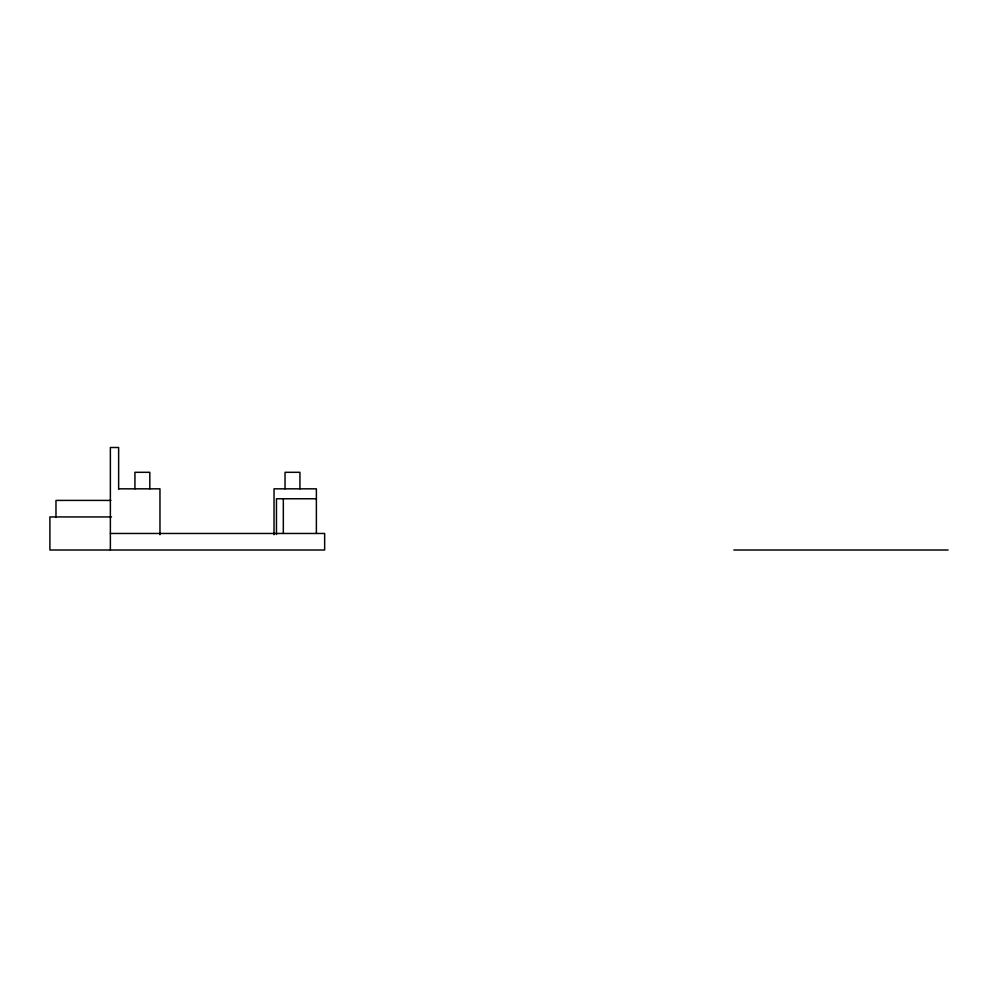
<?xml version="1.0" encoding="UTF-8"?>
<svg xmlns="http://www.w3.org/2000/svg" width="998" height="998" viewBox="0 0 998 998"><rect width="100%" height="100%" fill="white"/><g stroke="black" fill="none" stroke-linecap="round" stroke-linejoin="round"><path stroke-width="1.5" d="M118.637 488.833L159.967 488.833L159.967 534.716M316.378 498.763L276.471 498.763L276.471 534.479M110.853 500.41L55.975 500.41L55.975 517.463M111.464 516.939L49.9 516.939L49.9 550.01L324.649 550.01L324.649 533.468L110.366 533.468M733.829 550.01L948.1 550.01M316.378 533.468L316.378 488.833L274.026 488.833L274.026 534.716M299.924 488.833L299.924 472.304L285.041 472.304L285.041 488.833M283.32 498.763L283.32 533.468M149.812 488.833L149.812 472.304L134.93 472.304L134.93 488.833M118.637 488.958L118.637 447.503L110.366 447.503L110.366 550.01"/></g></svg>
